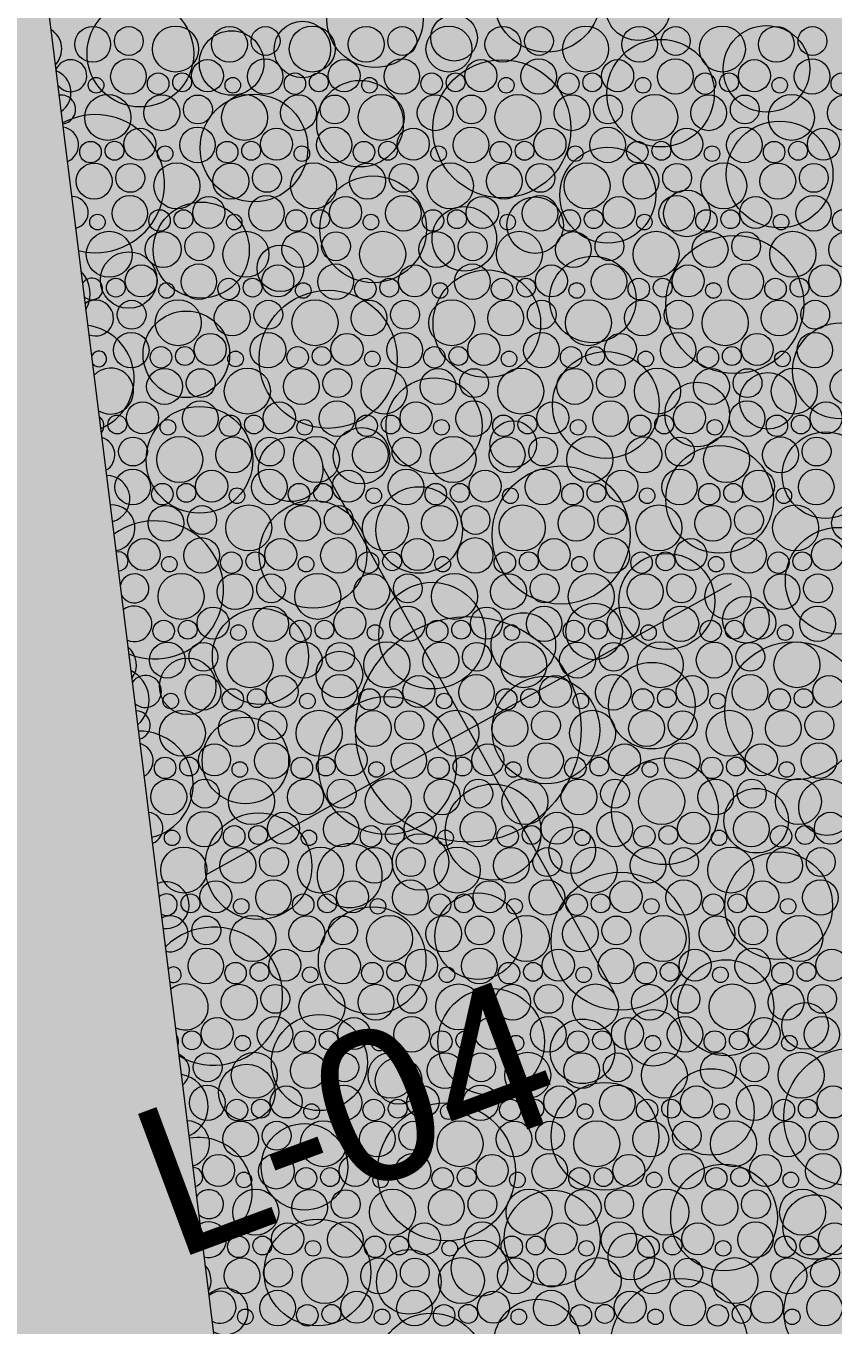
# Model space of a CAD drawing. Header units: millimetres. Extents: x 368386 to 861326, y -331222 to 250838.
# Drawn here: x 771984 to 774131, y -116114 to -112656 of the extents above; entities that cross this region are included whole.
import ezdxf

# ---------------------------------------------------------------- set-up
doc = ezdxf.new("R2010")
doc.units = ezdxf.units.MM
doc.header["$MEASUREMENT"] = 0
doc.layers.add('New_       asendi fill_Pen_No__1', color=7, linetype='Continuous', lineweight=13)
doc.layers.add('New__ASENDIPLAAN_Pen_No__1', color=7, linetype='Continuous', lineweight=13)
for name, color, linetype, lineweight, true_color in [('New_       asendi fill_Pen_No__149', 7, 'Continuous', 25, 0x186722), ('New_       asendi fill_Pen_No__181', 7, 'Continuous', 0, 0xe8e8e8), ('New__AR-välisvalgustid_Pen_No__3', 7, 'Continuous', 18, 0xff6600), ('New__ASENDIPLAAN_Pen_No__102', 7, 'Continuous', 13, 0xcccccc)]:
    doc.layers.add(name, color=color, linetype=linetype, lineweight=lineweight, true_color=true_color)
doc.styles.add('GENERATED_STYLE_1', font='')
doc.styles.get('GENERATED_STYLE_1').set_extended_font_data('Arial')

# ---------------------------------------------------------------- blocks, each defined once
blk = doc.blocks.new('*X2')
at = {"layer": 'New__ASENDIPLAAN_Pen_No__102', "color": 254, "linetype": 'Continuous', "lineweight": 13, "true_color": 0xcccccc}
for centre, radius in [((773369.9, -112583.2), 141.9), ((772912.7, -112638.3), 127.7), ((773612.5, -112608.2), 85.8), ((772288.5, -112729.1), 141.9), ((772719.5, -112718.1), 75.2), ((773123.2, -112686.9), 62), ((773954.2, -112769.5), 115.1), ((772531.2, -112754.2), 85.8), ((773672.3, -112834.3), 143.1), ((773250.4, -112929), 183.6), ((772872.9, -112915.5), 115.1), ((772590.9, -112980.3), 143.1), ((773989.1, -113050.5), 141.9), ((773531.9, -113105.7), 127.7), ((772907.8, -113196.5), 141.9), ((773742.4, -113154.2), 62), ((772450.6, -113251.6), 127.7), ((773150.4, -113221.6), 85.8), ((773338.7, -113185.4), 75.2), ((772661.1, -113300.2), 62), ((773869.7, -113396.3), 183.6), ((772257.4, -113331.4), 75.2), ((773492.1, -113382.9), 115.1), ((773210.2, -113447.6), 143.1), ((772788.3, -113542.3), 183.6), ((772410.8, -113528.9), 115.1), ((774151.1, -113573), 127.7), ((773527, -113663.8), 141.9), ((773069.8, -113719), 127.7), ((773957.9, -113652.8), 75.2), ((773769.6, -113688.9), 85.8), ((772445.7, -113809.8), 141.9), ((772876.6, -113798.7), 75.2), ((773280.3, -113767.5), 62), ((772688.3, -113834.9), 85.8), ((774111.4, -113850.2), 115.1), ((773829.4, -113915), 143.1), ((773407.6, -114009.6), 183.6), ((773030, -113996.2), 115.1), ((772748.1, -114061), 143.1), ((774146.2, -114131.2), 141.9), ((773689, -114186.3), 127.7), ((773064.9, -114277.2), 141.9), ((773899.5, -114234.9), 62), ((772607.7, -114332.3), 127.7), ((773495.8, -114266.1), 75.2), ((773307.5, -114302.2), 85.8), ((772818.2, -114380.8), 62), ((774026.8, -114477), 183.6), ((772414.5, -114412.1), 75.2), ((773649.3, -114463.5), 115.1), ((773367.3, -114528.3), 143.1), ((772945.5, -114623), 183.6), ((772567.9, -114609.5), 115.1), ((773684.1, -114744.5), 141.9), ((774115.1, -114733.4), 75.2), ((773226.9, -114799.7), 127.7), ((773926.7, -114769.6), 85.8), ((772602.8, -114890.5), 141.9), ((773437.4, -114848.2), 62), ((772845.4, -114915.6), 85.8), ((773033.8, -114879.4), 75.2), ((773986.5, -114995.7), 143.1), ((773564.7, -115090.3), 183.6), ((773187.2, -115076.9), 115.1), ((772905.2, -115141.6), 143.1), ((773846.2, -115267), 127.7), ((773222, -115357.8), 141.9), ((772764.8, -115413), 127.7), ((773653, -115346.8), 75.2), ((774056.7, -115315.5), 62), ((773464.6, -115382.9), 85.8), ((774183.9, -115557.7), 183.6), ((772571.7, -115492.7), 75.2), ((772975.3, -115461.5), 62), ((773806.4, -115544.2), 115.1), ((773524.4, -115609), 143.1), ((773102.6, -115703.6), 183.6), ((772725.1, -115690.2), 115.1), ((773841.2, -115825.2), 141.9), ((773384.1, -115880.3), 127.7), ((774083.8, -115850.3), 85.8), ((772759.9, -115971.2), 141.9), ((773594.6, -115928.9), 62), ((773190.9, -115960.1), 75.2), ((773002.5, -115996.2), 85.8), ((774143.6, -116076.3), 143.1), ((773721.8, -116171), 183.6), ((773344.3, -116157.5), 115.1), ((773062.3, -116222.3), 143.1)]:
    blk.add_circle(centre, radius, dxfattribs=at)
for centre, radius, start, end in [((772041.9, -112832.8), 62, 305.5397, 68.6957), ((772169.1, -113075), 183.6, 255.8109, 118.4245), ((772069.1, -113367.6), 85.8, 330.4593, 43.7761), ((772128.8, -113593.6), 143.1, 292.3093, 81.9261), ((772199, -113913.5), 62, 284.0784, 90.157), ((772326.2, -114155.6), 183.6, 248.2234, 126.012), ((772226.2, -114448.2), 85.8, 310.1849, 64.0505), ((772286, -114674.3), 143.1, 283.3341, 90.9013), ((772356.1, -114994.2), 62, 263.6095, 110.6259), ((772483.4, -115236.3), 183.6, 240.0304, 134.205), ((772383.3, -115528.9), 85.8, 293.918, 80.3174), ((772443.1, -115755), 143.1, 274.5111, 99.7243), ((772513.3, -116074.8), 62, 241.0771, 133.1583)]:
    blk.add_arc(centre, radius, start, end, dxfattribs=at)
blk = doc.blocks.new('*X4')
at = {"layer": 'New_       asendi fill_Pen_No__181', "color": 254, "linetype": 'Continuous', "lineweight": 0, "true_color": 0xe8e8e8}
for centre, radius in [((772161.8, -112704.4), 47.7), ((772257.8, -112695.6), 38.4), ((772382, -112716.9), 61.2), ((772525.5, -112704.4), 47.7), ((772621.6, -112695.6), 38.4), ((772745.7, -112716.9), 61.2), ((772889.2, -112704.4), 47.7), ((772985.3, -112695.6), 38.4), ((773109.4, -112716.9), 61.2), ((773252.9, -112704.4), 47.7), ((773349, -112695.6), 38.4), ((773473.1, -112716.9), 61.2), ((773616.6, -112704.4), 47.7), ((773712.7, -112695.6), 38.4), ((773836.8, -112716.9), 61.2), ((773980.4, -112704.4), 47.7), ((774076.4, -112695.6), 38.4), ((772256.8, -112790), 47.3), ((772467.1, -112787.8), 42.6), ((772620.5, -112790), 47.3), ((772830.8, -112787.8), 42.6), ((772984.2, -112790), 47.3), ((773194.5, -112787.8), 42.6), ((773348, -112790), 47.3), ((773558.2, -112787.8), 42.6), ((773711.7, -112790), 47.3), ((773921.9, -112787.8), 42.6), ((774075.4, -112790), 47.3), ((772170.7, -112813.2), 20.7), ((772335.9, -112809.1), 28.6), ((772399.7, -112805.5), 25.1), ((772534.4, -112813.2), 20.7), ((772699.6, -112809.1), 28.6), ((772763.4, -112805.5), 25.1), ((772898.1, -112813.2), 20.7), ((773063.3, -112809.1), 28.6), ((773127.1, -112805.5), 25.1), ((773261.8, -112813.2), 20.7), ((773427, -112809.1), 28.6), ((773490.8, -112805.5), 25.1), ((773625.6, -112813.2), 20.7), ((773790.7, -112809.1), 28.6), ((773854.5, -112805.5), 25.1), ((773989.3, -112813.2), 20.7), ((774154.4, -112809.1), 28.6), ((772202, -112898.9), 61.2), ((772345.5, -112886.4), 47.7), ((772441.6, -112877.6), 38.4), ((772565.7, -112898.9), 61.2), ((772709.2, -112886.4), 47.7), ((772805.3, -112877.6), 38.4), ((772929.4, -112898.9), 61.2), ((773072.9, -112886.4), 47.7), ((773169, -112877.6), 38.4), ((773293.1, -112898.9), 61.2), ((773436.6, -112886.4), 47.7), ((773532.7, -112877.6), 38.4), ((773656.8, -112898.9), 61.2), ((773800.4, -112886.4), 47.7), ((773896.4, -112877.6), 38.4), ((774020.5, -112898.9), 61.2), ((774164.1, -112886.4), 47.7), ((772287.1, -112969.8), 42.6), ((772440.5, -112972), 47.3), ((772650.8, -112969.8), 42.6), ((772804.2, -112972), 47.3), ((773014.5, -112969.8), 42.6), ((773168, -112972), 47.3), ((773378.2, -112969.8), 42.6), ((773531.7, -112972), 47.3), ((773741.9, -112969.8), 42.6), ((773895.4, -112972), 47.3), ((774105.6, -112969.8), 42.6), ((772155.9, -112991.1), 28.6), ((772219.7, -112987.5), 25.1), ((772519.6, -112991.1), 28.6), ((772583.4, -112987.5), 25.1), ((772883.3, -112991.1), 28.6), ((772947.1, -112987.5), 25.1), ((773247, -112991.1), 28.6), ((773310.8, -112987.5), 25.1), ((773610.7, -112991.1), 28.6), ((773674.5, -112987.5), 25.1), ((773974.4, -112991.1), 28.6), ((774038.2, -112987.5), 25.1), ((772354.4, -112995.2), 20.7), ((772718.1, -112995.2), 20.7), ((773081.8, -112995.2), 20.7), ((773445.6, -112995.2), 20.7), ((773809.3, -112995.2), 20.7), ((772165.5, -113068.4), 47.7), ((772261.6, -113059.6), 38.4), ((772385.7, -113080.9), 61.2), ((772529.2, -113068.4), 47.7), ((772625.3, -113059.6), 38.4), ((772749.4, -113080.9), 61.2), ((772892.9, -113068.4), 47.7), ((772989, -113059.6), 38.4), ((773113.1, -113080.9), 61.2), ((773256.6, -113068.4), 47.7), ((773352.7, -113059.6), 38.4), ((773476.8, -113080.9), 61.2), ((773620.4, -113068.4), 47.7), ((773716.4, -113059.6), 38.4), ((773840.5, -113080.9), 61.2), ((773984.1, -113068.4), 47.7), ((774080.1, -113059.6), 38.4), ((772260.5, -113153.9), 47.3), ((772624.2, -113153.9), 47.3), ((772988, -113153.9), 47.3), ((773351.7, -113153.9), 47.3), ((773715.4, -113153.9), 47.3), ((774079.1, -113153.9), 47.3), ((772470.8, -113151.8), 42.6), ((772834.5, -113151.8), 42.6), ((773198.2, -113151.8), 42.6), ((773561.9, -113151.8), 42.6), ((773925.6, -113151.8), 42.6), ((772174.4, -113177.2), 20.7), ((772339.6, -113173.1), 28.6), ((772403.4, -113169.5), 25.1), ((772538.1, -113177.2), 20.7), ((772703.3, -113173.1), 28.6), ((772767.1, -113169.5), 25.1), ((772901.8, -113177.2), 20.7), ((773067, -113173.1), 28.6), ((773130.8, -113169.5), 25.1), ((773265.6, -113177.2), 20.7), ((773430.7, -113173.1), 28.6), ((773494.5, -113169.5), 25.1), ((773629.3, -113177.2), 20.7), ((773794.4, -113173.1), 28.6), ((773858.2, -113169.5), 25.1), ((773993, -113177.2), 20.7), ((774158.1, -113173.1), 28.6), ((772205.7, -113262.9), 61.2), ((772349.2, -113250.4), 47.7), ((772445.3, -113241.6), 38.4), ((772569.4, -113262.9), 61.2), ((772712.9, -113250.4), 47.7), ((772809, -113241.6), 38.4), ((772933.1, -113262.9), 61.2), ((773076.6, -113250.4), 47.7), ((773172.7, -113241.6), 38.4), ((773296.8, -113262.9), 61.2), ((773440.4, -113250.4), 47.7), ((773536.4, -113241.6), 38.4), ((773660.5, -113262.9), 61.2), ((773804.1, -113250.4), 47.7), ((773900.1, -113241.6), 38.4), ((774024.2, -113262.9), 61.2), ((774167.8, -113250.4), 47.7), ((772290.8, -113333.8), 42.6), ((772444.2, -113335.9), 47.3), ((772654.5, -113333.8), 42.6), ((772808, -113335.9), 47.3), ((773018.2, -113333.8), 42.6), ((773171.7, -113335.9), 47.3), ((773381.9, -113333.8), 42.6), ((773535.4, -113335.9), 47.3), ((773745.6, -113333.8), 42.6), ((773899.1, -113335.9), 47.3), ((774109.3, -113333.8), 42.6), ((772223.4, -113351.5), 25.1), ((772358.1, -113359.2), 20.7), ((772523.3, -113355.1), 28.6), ((772587.1, -113351.5), 25.1), ((772721.8, -113359.2), 20.7), ((772887, -113355.1), 28.6), ((772950.8, -113351.5), 25.1), ((773085.6, -113359.2), 20.7), ((773250.7, -113355.1), 28.6), ((773314.5, -113351.5), 25.1), ((773449.3, -113359.2), 20.7), ((773614.4, -113355.1), 28.6), ((773678.2, -113351.5), 25.1), ((773813, -113359.2), 20.7), ((773978.1, -113355.1), 28.6), ((774041.9, -113351.5), 25.1), ((772265.3, -113423.6), 38.4), ((772389.4, -113444.9), 61.2), ((772532.9, -113432.4), 47.7), ((772629, -113423.6), 38.4), ((772753.1, -113444.9), 61.2), ((772896.6, -113432.4), 47.7), ((772992.7, -113423.6), 38.4), ((773116.8, -113444.9), 61.2), ((773260.4, -113432.4), 47.7), ((773356.4, -113423.6), 38.4), ((773480.5, -113444.9), 61.2), ((773624.1, -113432.4), 47.7), ((773720.1, -113423.6), 38.4), ((773844.2, -113444.9), 61.2), ((773987.8, -113432.4), 47.7), ((774083.8, -113423.6), 38.4), ((772264.2, -113517.9), 47.3), ((772474.5, -113515.8), 42.6), ((772628, -113517.9), 47.3), ((772838.2, -113515.8), 42.6), ((772991.7, -113517.9), 47.3), ((773201.9, -113515.8), 42.6), ((773355.4, -113517.9), 47.3), ((773565.6, -113515.8), 42.6), ((773719.1, -113517.9), 47.3), ((773929.3, -113515.8), 42.6), ((774082.8, -113517.9), 47.3), ((772343.3, -113537), 28.6), ((772407.1, -113533.5), 25.1), ((772541.8, -113541.2), 20.7), ((772707, -113537), 28.6), ((772770.8, -113533.5), 25.1), ((772905.6, -113541.2), 20.7), ((773070.7, -113537), 28.6), ((773134.5, -113533.5), 25.1), ((773269.3, -113541.2), 20.7), ((773434.4, -113537), 28.6), ((773498.2, -113533.5), 25.1), ((773633, -113541.2), 20.7), ((773798.1, -113537), 28.6), ((773861.9, -113533.5), 25.1), ((773996.7, -113541.2), 20.7), ((772352.9, -113614.4), 47.7), ((772449, -113605.6), 38.4), ((772573.1, -113626.8), 61.2), ((772716.6, -113614.4), 47.7), ((772812.7, -113605.6), 38.4), ((772936.8, -113626.8), 61.2), ((773080.4, -113614.4), 47.7), ((773176.4, -113605.6), 38.4), ((773300.5, -113626.8), 61.2), ((773444.1, -113614.4), 47.7), ((773540.1, -113605.6), 38.4), ((773664.2, -113626.8), 61.2), ((773807.8, -113614.4), 47.7), ((773903.8, -113605.6), 38.4), ((774027.9, -113626.8), 61.2), ((774171.5, -113614.4), 47.7), ((772294.5, -113697.8), 42.6), ((772448, -113699.9), 47.3), ((772658.2, -113697.8), 42.6), ((772811.7, -113699.9), 47.3), ((773021.9, -113697.8), 42.6), ((773175.4, -113699.9), 47.3), ((773385.6, -113697.8), 42.6), ((773539.1, -113699.9), 47.3), ((773749.3, -113697.8), 42.6), ((773902.8, -113699.9), 47.3), ((774113, -113697.8), 42.6), ((772227.1, -113715.5), 25.1), ((772527, -113719), 28.6), ((772590.8, -113715.5), 25.1), ((772890.7, -113719), 28.6), ((772954.5, -113715.5), 25.1), ((773254.4, -113719), 28.6), ((773318.2, -113715.5), 25.1), ((773618.1, -113719), 28.6), ((773681.9, -113715.5), 25.1), ((773981.8, -113719), 28.6), ((774045.6, -113715.5), 25.1), ((772361.8, -113723.2), 20.7), ((772725.6, -113723.2), 20.7), ((773089.3, -113723.2), 20.7), ((773453, -113723.2), 20.7), ((773816.7, -113723.2), 20.7), ((772269, -113787.6), 38.4), ((772393.1, -113808.8), 61.2), ((772536.6, -113796.4), 47.7), ((772632.7, -113787.6), 38.4), ((772756.8, -113808.8), 61.2), ((772900.4, -113796.4), 47.7), ((772996.4, -113787.6), 38.4), ((773120.5, -113808.8), 61.2), ((773264.1, -113796.4), 47.7), ((773360.1, -113787.6), 38.4), ((773484.2, -113808.8), 61.2), ((773627.8, -113796.4), 47.7), ((773723.8, -113787.6), 38.4), ((773847.9, -113808.8), 61.2), ((773991.5, -113796.4), 47.7), ((774087.5, -113787.6), 38.4), ((772268, -113881.9), 47.3), ((772631.7, -113881.9), 47.3), ((772995.4, -113881.9), 47.3), ((773359.1, -113881.9), 47.3), ((773722.8, -113881.9), 47.3), ((774086.5, -113881.9), 47.3), ((772478.2, -113879.8), 42.6), ((772841.9, -113879.8), 42.6), ((773205.6, -113879.8), 42.6), ((773569.3, -113879.8), 42.6), ((773933, -113879.8), 42.6), ((772347, -113901), 28.6), ((772410.8, -113897.5), 25.1), ((772545.6, -113905.2), 20.7), ((772710.7, -113901), 28.6), ((772774.5, -113897.5), 25.1), ((772909.3, -113905.2), 20.7), ((773074.4, -113901), 28.6), ((773138.2, -113897.5), 25.1), ((773273, -113905.2), 20.7), ((773438.1, -113901), 28.6), ((773501.9, -113897.5), 25.1), ((773636.7, -113905.2), 20.7), ((773801.8, -113901), 28.6), ((773865.6, -113897.5), 25.1), ((774000.4, -113905.2), 20.7), ((772356.6, -113978.4), 47.7), ((772452.7, -113969.6), 38.4), ((772576.8, -113990.8), 61.2), ((772720.4, -113978.4), 47.7), ((772816.4, -113969.6), 38.4), ((772940.5, -113990.8), 61.2), ((773084.1, -113978.4), 47.7), ((773180.1, -113969.6), 38.4), ((773304.2, -113990.8), 61.2), ((773447.8, -113978.4), 47.7), ((773543.8, -113969.6), 38.4), ((773667.9, -113990.8), 61.2), ((773811.5, -113978.4), 47.7), ((773907.5, -113969.6), 38.4), ((774031.6, -113990.8), 61.2), ((774175.2, -113978.4), 47.7), ((772298.2, -114061.8), 42.6), ((772451.7, -114063.9), 47.3), ((772661.9, -114061.8), 42.6), ((772815.4, -114063.9), 47.3), ((773025.6, -114061.8), 42.6), ((773179.1, -114063.9), 47.3), ((773389.3, -114061.8), 42.6), ((773542.8, -114063.9), 47.3), ((773753, -114061.8), 42.6), ((773906.5, -114063.9), 47.3), ((774116.7, -114061.8), 42.6), ((772365.6, -114087.2), 20.7), ((772530.7, -114083), 28.6), ((772594.5, -114079.5), 25.1), ((772729.3, -114087.2), 20.7), ((772894.4, -114083), 28.6), ((772958.2, -114079.5), 25.1), ((773093, -114087.2), 20.7), ((773258.1, -114083), 28.6), ((773321.9, -114079.5), 25.1), ((773456.7, -114087.2), 20.7), ((773621.8, -114083), 28.6), ((773685.6, -114079.5), 25.1), ((773820.4, -114087.2), 20.7), ((773985.5, -114083), 28.6), ((774049.3, -114079.5), 25.1), ((772396.8, -114172.8), 61.2), ((772760.5, -114172.8), 61.2), ((773124.2, -114172.8), 61.2), ((773487.9, -114172.8), 61.2), ((773851.6, -114172.8), 61.2), ((772540.4, -114160.4), 47.7), ((772636.4, -114151.6), 38.4), ((772904.1, -114160.4), 47.7), ((773000.1, -114151.6), 38.4), ((773267.8, -114160.4), 47.7), ((773363.8, -114151.6), 38.4), ((773631.5, -114160.4), 47.7), ((773727.5, -114151.6), 38.4), ((773995.2, -114160.4), 47.7), ((774091.2, -114151.6), 38.4), ((772481.9, -114243.8), 42.6), ((772635.4, -114245.9), 47.3), ((772845.6, -114243.8), 42.6), ((772999.1, -114245.9), 47.3), ((773209.3, -114243.8), 42.6), ((773362.8, -114245.9), 47.3), ((773573, -114243.8), 42.6), ((773726.5, -114245.9), 47.3), ((773936.7, -114243.8), 42.6), ((774090.2, -114245.9), 47.3), ((772350.7, -114265), 28.6), ((772414.5, -114261.5), 25.1), ((772549.3, -114269.2), 20.7), ((772714.4, -114265), 28.6), ((772778.2, -114261.5), 25.1), ((772913, -114269.2), 20.7), ((773078.1, -114265), 28.6), ((773141.9, -114261.5), 25.1), ((773276.7, -114269.2), 20.7), ((773441.8, -114265), 28.6), ((773505.6, -114261.5), 25.1), ((773640.4, -114269.2), 20.7), ((773805.5, -114265), 28.6), ((773869.3, -114261.5), 25.1), ((774004.1, -114269.2), 20.7), ((772360.4, -114342.4), 47.7), ((772456.4, -114333.6), 38.4), ((772580.5, -114354.8), 61.2), ((772724.1, -114342.4), 47.7), ((772820.1, -114333.6), 38.4), ((772944.2, -114354.8), 61.2), ((773087.8, -114342.4), 47.7), ((773183.8, -114333.6), 38.4), ((773307.9, -114354.8), 61.2), ((773451.5, -114342.4), 47.7), ((773547.5, -114333.6), 38.4), ((773671.6, -114354.8), 61.2), ((773815.2, -114342.4), 47.7), ((773911.2, -114333.6), 38.4), ((774035.3, -114354.8), 61.2), ((772455.4, -114427.9), 47.3), ((772665.6, -114425.8), 42.6), ((772819.1, -114427.9), 47.3), ((773029.3, -114425.8), 42.6), ((773182.8, -114427.9), 47.3), ((773393, -114425.8), 42.6), ((773546.5, -114427.9), 47.3), ((773756.7, -114425.8), 42.6), ((773910.2, -114427.9), 47.3), ((774120.4, -114425.8), 42.6), ((772534.4, -114447), 28.6), ((772598.2, -114443.5), 25.1), ((772898.1, -114447), 28.6), ((772961.9, -114443.5), 25.1), ((773261.8, -114447), 28.6), ((773325.6, -114443.5), 25.1), ((773625.5, -114447), 28.6), ((773689.3, -114443.5), 25.1), ((773989.2, -114447), 28.6), ((774053.1, -114443.5), 25.1), ((772369.3, -114451.2), 20.7), ((772733, -114451.2), 20.7), ((773096.7, -114451.2), 20.7), ((773460.4, -114451.2), 20.7), ((773824.1, -114451.2), 20.7), ((772400.5, -114536.8), 61.2), ((772544.1, -114524.4), 47.7), ((772640.1, -114515.6), 38.4), ((772764.2, -114536.8), 61.2), ((772907.8, -114524.4), 47.7), ((773003.8, -114515.6), 38.4), ((773127.9, -114536.8), 61.2), ((773271.5, -114524.4), 47.7), ((773367.5, -114515.6), 38.4), ((773491.6, -114536.8), 61.2), ((773635.2, -114524.4), 47.7), ((773731.2, -114515.6), 38.4), ((773855.3, -114536.8), 61.2), ((773998.9, -114524.4), 47.7), ((774094.9, -114515.6), 38.4), ((772485.6, -114607.7), 42.6), ((772639.1, -114609.9), 47.3), ((772849.3, -114607.7), 42.6), ((773002.8, -114609.9), 47.3), ((773213, -114607.7), 42.6), ((773366.5, -114609.9), 47.3), ((773576.7, -114607.7), 42.6), ((773730.2, -114609.9), 47.3), ((773940.4, -114607.7), 42.6), ((774093.9, -114609.9), 47.3), ((772354.4, -114629), 28.6), ((772418.2, -114625.5), 25.1), ((772553, -114633.2), 20.7), ((772718.1, -114629), 28.6), ((772781.9, -114625.5), 25.1), ((772916.7, -114633.2), 20.7), ((773081.8, -114629), 28.6), ((773145.6, -114625.5), 25.1), ((773280.4, -114633.2), 20.7), ((773445.5, -114629), 28.6), ((773509.3, -114625.5), 25.1), ((773644.1, -114633.2), 20.7), ((773809.2, -114629), 28.6), ((773873.1, -114625.5), 25.1), ((774007.8, -114633.2), 20.7), ((772364.1, -114706.4), 47.7), ((772460.1, -114697.5), 38.4), ((772584.2, -114718.8), 61.2), ((772727.8, -114706.4), 47.7), ((772823.8, -114697.5), 38.4), ((772947.9, -114718.8), 61.2), ((773091.5, -114706.4), 47.7), ((773187.5, -114697.5), 38.4), ((773311.6, -114718.8), 61.2), ((773455.2, -114706.4), 47.7), ((773551.2, -114697.5), 38.4), ((773675.3, -114718.8), 61.2), ((773818.9, -114706.4), 47.7), ((773914.9, -114697.5), 38.4), ((774039, -114718.8), 61.2), ((772459.1, -114791.9), 47.3), ((772669.3, -114789.7), 42.6), ((772822.8, -114791.9), 47.3), ((773033, -114789.7), 42.6), ((773186.5, -114791.9), 47.3), ((773396.7, -114789.7), 42.6), ((773550.2, -114791.9), 47.3), ((773760.4, -114789.7), 42.6), ((773913.9, -114791.9), 47.3), ((774124.1, -114789.7), 42.6), ((772373, -114815.2), 20.7), ((772538.1, -114811), 28.6), ((772601.9, -114807.5), 25.1), ((772736.7, -114815.2), 20.7), ((772901.8, -114811), 28.6), ((772965.6, -114807.5), 25.1), ((773100.4, -114815.2), 20.7), ((773265.5, -114811), 28.6), ((773329.3, -114807.5), 25.1), ((773464.1, -114815.2), 20.7), ((773629.2, -114811), 28.6), ((773693.1, -114807.5), 25.1), ((773827.8, -114815.2), 20.7), ((773992.9, -114811), 28.6), ((774056.8, -114807.5), 25.1), ((772404.2, -114900.8), 61.2), ((772547.8, -114888.4), 47.7), ((772643.8, -114879.5), 38.4), ((772767.9, -114900.8), 61.2), ((772911.5, -114888.4), 47.7), ((773007.5, -114879.5), 38.4), ((773131.6, -114900.8), 61.2), ((773275.2, -114888.4), 47.7), ((773371.2, -114879.5), 38.4), ((773495.3, -114900.8), 61.2), ((773638.9, -114888.4), 47.7), ((773734.9, -114879.5), 38.4), ((773859, -114900.8), 61.2), ((774002.6, -114888.4), 47.7), ((774098.6, -114879.5), 38.4), ((772489.3, -114971.7), 42.6), ((772642.8, -114973.9), 47.3), ((772853, -114971.7), 42.6), ((773006.5, -114973.9), 47.3), ((773216.7, -114971.7), 42.6), ((773370.2, -114973.9), 47.3), ((773580.4, -114971.7), 42.6), ((773733.9, -114973.9), 47.3), ((773944.1, -114971.7), 42.6), ((774097.6, -114973.9), 47.3), ((772421.9, -114989.5), 25.1), ((772721.8, -114993), 28.6), ((772785.6, -114989.5), 25.1), ((773085.5, -114993), 28.6), ((773149.3, -114989.5), 25.1), ((773449.2, -114993), 28.6), ((773513.1, -114989.5), 25.1), ((773812.9, -114993), 28.6), ((773876.8, -114989.5), 25.1), ((772556.7, -114997.2), 20.7), ((772920.4, -114997.2), 20.7), ((773284.1, -114997.2), 20.7), ((773647.8, -114997.2), 20.7), ((774011.5, -114997.2), 20.7), ((772463.8, -115061.5), 38.4), ((772587.9, -115082.8), 61.2), ((772731.5, -115070.4), 47.7), ((772827.5, -115061.5), 38.4), ((772951.6, -115082.8), 61.2), ((773095.2, -115070.4), 47.7), ((773191.2, -115061.5), 38.4), ((773315.3, -115082.8), 61.2), ((773458.9, -115070.4), 47.7), ((773554.9, -115061.5), 38.4), ((773679, -115082.8), 61.2), ((773822.6, -115070.4), 47.7), ((773918.6, -115061.5), 38.4), ((774042.7, -115082.8), 61.2), ((772462.8, -115155.9), 47.3), ((772673, -115153.7), 42.6), ((772826.5, -115155.9), 47.3), ((773036.7, -115153.7), 42.6), ((773190.2, -115155.9), 47.3), ((773400.4, -115153.7), 42.6), ((773553.9, -115155.9), 47.3), ((773764.1, -115153.7), 42.6), ((773917.6, -115155.9), 47.3), ((774127.8, -115153.7), 42.6), ((772541.8, -115175), 28.6), ((772605.6, -115171.5), 25.1), ((772905.5, -115175), 28.6), ((772969.3, -115171.5), 25.1), ((773269.2, -115175), 28.6), ((773333.1, -115171.5), 25.1), ((773632.9, -115175), 28.6), ((773696.8, -115171.5), 25.1), ((773996.6, -115175), 28.6), ((774060.5, -115171.5), 25.1), ((772740.4, -115179.2), 20.7), ((773104.1, -115179.2), 20.7), ((773467.8, -115179.2), 20.7), ((773831.5, -115179.2), 20.7), ((772551.5, -115252.4), 47.7), ((772647.5, -115243.5), 38.4), ((772771.6, -115264.8), 61.2), ((772915.2, -115252.4), 47.7), ((773011.2, -115243.5), 38.4), ((773135.3, -115264.8), 61.2), ((773278.9, -115252.4), 47.7), ((773374.9, -115243.5), 38.4), ((773499, -115264.8), 61.2), ((773642.6, -115252.4), 47.7), ((773738.6, -115243.5), 38.4), ((773862.7, -115264.8), 61.2), ((774006.3, -115252.4), 47.7), ((774102.3, -115243.5), 38.4), ((772493, -115335.7), 42.6), ((772646.5, -115337.9), 47.3), ((772856.7, -115335.7), 42.6), ((773010.2, -115337.9), 47.3), ((773220.4, -115335.7), 42.6), ((773373.9, -115337.9), 47.3), ((773584.1, -115335.7), 42.6), ((773737.6, -115337.9), 47.3), ((773947.8, -115335.7), 42.6), ((774101.3, -115337.9), 47.3), ((772425.6, -115353.5), 25.1), ((772560.4, -115361.2), 20.7), ((772725.5, -115357), 28.6), ((772789.3, -115353.5), 25.1), ((772924.1, -115361.2), 20.7), ((773089.2, -115357), 28.6), ((773153.1, -115353.5), 25.1), ((773287.8, -115361.2), 20.7), ((773452.9, -115357), 28.6), ((773516.8, -115353.5), 25.1), ((773651.5, -115361.2), 20.7), ((773816.6, -115357), 28.6), ((773880.5, -115353.5), 25.1), ((774015.2, -115361.2), 20.7), ((772467.5, -115425.5), 38.4), ((772591.6, -115446.8), 61.2), ((772735.2, -115434.4), 47.7), ((772831.2, -115425.5), 38.4), ((772955.3, -115446.8), 61.2), ((773098.9, -115434.4), 47.7), ((773194.9, -115425.5), 38.4), ((773319, -115446.8), 61.2), ((773462.6, -115434.4), 47.7), ((773558.6, -115425.5), 38.4), ((773682.7, -115446.8), 61.2), ((773826.3, -115434.4), 47.7), ((773922.3, -115425.5), 38.4), ((774046.4, -115446.8), 61.2), ((772466.5, -115519.9), 47.3), ((772676.7, -115517.7), 42.6), ((772830.2, -115519.9), 47.3), ((773040.4, -115517.7), 42.6), ((773193.9, -115519.9), 47.3), ((773404.1, -115517.7), 42.6), ((773557.6, -115519.9), 47.3), ((773767.8, -115517.7), 42.6), ((773921.3, -115519.9), 47.3), ((774131.5, -115517.7), 42.6), ((772545.5, -115539), 28.6), ((772609.3, -115535.5), 25.1), ((772744.1, -115543.2), 20.7), ((772909.2, -115539), 28.6), ((772973.1, -115535.5), 25.1), ((773107.8, -115543.2), 20.7), ((773272.9, -115539), 28.6), ((773336.8, -115535.5), 25.1), ((773471.5, -115543.2), 20.7), ((773636.6, -115539), 28.6), ((773700.5, -115535.5), 25.1), ((773835.2, -115543.2), 20.7), ((774000.3, -115539), 28.6), ((774064.2, -115535.5), 25.1), ((772555.2, -115616.3), 47.7), ((772651.2, -115607.5), 38.4), ((772775.3, -115628.8), 61.2), ((772918.9, -115616.3), 47.7), ((773014.9, -115607.5), 38.4), ((773139, -115628.8), 61.2), ((773282.6, -115616.3), 47.7), ((773378.6, -115607.5), 38.4), ((773502.7, -115628.8), 61.2), ((773646.3, -115616.3), 47.7), ((773742.3, -115607.5), 38.4), ((773866.4, -115628.8), 61.2), ((774010, -115616.3), 47.7), ((774106, -115607.5), 38.4), ((772496.7, -115699.7), 42.6), ((772650.2, -115701.9), 47.3), ((772860.4, -115699.7), 42.6), ((773013.9, -115701.9), 47.3), ((773224.1, -115699.7), 42.6), ((773377.6, -115701.9), 47.3), ((773587.8, -115699.7), 42.6), ((773741.3, -115701.9), 47.3), ((773951.5, -115699.7), 42.6), ((774105, -115701.9), 47.3), ((772729.2, -115721), 28.6), ((772793.1, -115717.5), 25.1), ((773092.9, -115721), 28.6), ((773156.8, -115717.5), 25.1), ((773456.6, -115721), 28.6), ((773520.5, -115717.5), 25.1), ((773820.3, -115721), 28.6), ((773884.2, -115717.5), 25.1), ((772564.1, -115725.1), 20.7), ((772927.8, -115725.1), 20.7), ((773291.5, -115725.1), 20.7), ((773655.2, -115725.1), 20.7), ((774018.9, -115725.1), 20.7), ((772595.3, -115810.8), 61.2), ((772738.9, -115798.3), 47.7), ((772834.9, -115789.5), 38.4), ((772959, -115810.8), 61.2), ((773102.6, -115798.3), 47.7), ((773198.6, -115789.5), 38.4), ((773322.7, -115810.8), 61.2), ((773466.3, -115798.3), 47.7), ((773562.3, -115789.5), 38.4), ((773686.4, -115810.8), 61.2), ((773830, -115798.3), 47.7), ((773926, -115789.5), 38.4), ((774050.2, -115810.8), 61.2), ((772680.4, -115881.7), 42.6), ((772833.9, -115883.9), 47.3), ((773044.1, -115881.7), 42.6), ((773197.6, -115883.9), 47.3), ((773407.8, -115881.7), 42.6), ((773561.3, -115883.9), 47.3), ((773771.5, -115881.7), 42.6), ((773925, -115883.9), 47.3), ((774135.3, -115881.7), 42.6), ((772549.2, -115903), 28.6), ((772613.1, -115899.5), 25.1), ((772912.9, -115903), 28.6), ((772976.8, -115899.5), 25.1), ((773276.6, -115903), 28.6), ((773340.5, -115899.5), 25.1), ((773640.3, -115903), 28.6), ((773704.2, -115899.5), 25.1), ((774004.1, -115903), 28.6), ((774067.9, -115899.5), 25.1), ((772747.8, -115907.1), 20.7), ((773111.5, -115907.1), 20.7), ((773475.2, -115907.1), 20.7), ((773838.9, -115907.1), 20.7), ((772558.9, -115980.3), 47.7), ((772654.9, -115971.5), 38.4), ((772779, -115992.8), 61.2), ((772922.6, -115980.3), 47.7), ((773018.6, -115971.5), 38.4), ((773142.7, -115992.8), 61.2), ((773286.3, -115980.3), 47.7), ((773382.3, -115971.5), 38.4), ((773506.4, -115992.8), 61.2), ((773650, -115980.3), 47.7), ((773746, -115971.5), 38.4), ((773870.2, -115992.8), 61.2), ((774013.7, -115980.3), 47.7), ((774109.8, -115971.5), 38.4), ((772653.9, -116065.9), 47.3), ((772864.1, -116063.7), 42.6), ((773017.6, -116065.9), 47.3), ((773227.8, -116063.7), 42.6), ((773381.3, -116065.9), 47.3), ((773591.5, -116063.7), 42.6), ((773745, -116065.9), 47.3), ((773955.3, -116063.7), 42.6), ((774108.7, -116065.9), 47.3), ((772567.8, -116089.1), 20.7), ((772732.9, -116085), 28.6), ((772796.8, -116081.4), 25.1), ((772931.5, -116089.1), 20.7), ((773096.6, -116085), 28.6), ((773160.5, -116081.4), 25.1), ((773295.2, -116089.1), 20.7), ((773460.3, -116085), 28.6), ((773524.2, -116081.4), 25.1), ((773658.9, -116089.1), 20.7), ((773824.1, -116085), 28.6), ((773887.9, -116081.4), 25.1), ((774022.6, -116089.1), 20.7)]:
    blk.add_circle(centre, radius, dxfattribs=at)
for centre, radius, start, end in [((772018.2, -112716.9), 61.2, 316.2285, 58.0069), ((772103.4, -112787.8), 42.6, 216.5892, 157.6462), ((772077.8, -112877.6), 38.4, 276.2053, 98.0301), ((772076.8, -112972), 47.3, 291.9276, 82.3078), ((772107.1, -113151.8), 42.6, 283.022, 91.2134), ((772159.6, -113355.1), 28.6, 225.0843, 149.1511), ((772169.2, -113432.4), 47.7, 248.919, 125.3164), ((772178.1, -113541.2), 20.7, 217.1273, 157.1081), ((772209.4, -113626.8), 61.2, 238.4071, 135.8283), ((772163.3, -113719), 28.6, 318.46, 55.7754), ((772172.9, -113796.4), 47.7, 300.4309, 73.8045), ((772213.1, -113990.8), 61.2, 280.0589, 94.1765), ((772230.8, -114079.5), 25.1, 269.1676, 105.0678), ((772272.7, -114151.6), 38.4, 206.9336, 167.3018), ((772271.7, -114245.9), 47.3, 247.4999, 126.7355), ((772216.8, -114354.8), 61.2, 323.8374, 50.398), ((772301.9, -114425.8), 42.6, 230.1648, 144.0706), ((772276.4, -114515.6), 38.4, 285.118, 89.1174), ((772275.4, -114609.9), 47.3, 299.5358, 74.6996), ((772305.6, -114789.7), 42.6, 291.1621, 83.0733), ((772358.1, -114993), 28.6, 241.6477, 132.5877), ((772367.8, -115070.4), 47.7, 256.7631, 117.4723), ((772376.7, -115179.2), 20.7, 241.7923, 132.4431), ((772407.9, -115264.8), 61.2, 245.2337, 129.0017), ((772361.8, -115357), 28.6, 337.4197, 36.8157), ((772371.5, -115434.4), 47.7, 308.4807, 65.7547), ((772411.6, -115628.8), 61.2, 285.6575, 88.5779), ((772429.3, -115717.5), 25.1, 282.7964, 91.439), ((772471.2, -115789.5), 38.4, 225.3337, 148.9017), ((772470.2, -115883.9), 47.3, 255.4968, 118.7386), ((772415.3, -115992.8), 61.2, 332.7259, 41.5095), ((772500.4, -116063.7), 42.6, 240.8907, 133.3447)]:
    blk.add_arc(centre, radius, start, end, dxfattribs=at)

msp = doc.modelspace()

# ---------------------------------------------------------------- hatches: boundary and pattern name
at = {"layer": 'New_       asendi fill_Pen_No__149', "linetype": 'Continuous', "lineweight": 0, "true_color": 0x061908}
h = msp.add_hatch(color=98, dxfattribs=at)
h.paths.add_polyline_path([(802345.63, -38322.05), (677945.63, -100972.05), (697685.63, -113562.05), (725141.88, -157386.04), (747105.63, -214022.05), (773035.63, -233162.05), (849485.63, -225922.05), (847735.63, -145332.05)])
h.paths.add_polyline_path([(757638.71, -147399.28, -0.0006564), (757597.25, -147430.15)], flags=0)
h.paths.add_polyline_path([(781623.18, -112523.26, 0.0599556), (781750.4, -112778.31, 0.7851663), (783932.82, -111999.14, 0.0599556), (783869.75, -111721.19, 1)], flags=0)

# ---------------------------------------------------------------- linework, layer by layer
at = {"layer": 'New_       asendi fill_Pen_No__1', "color": 7, "linetype": 'Continuous', "lineweight": 13, "flags": 128}
msp.add_lwpolyline([(771148.8, -105442.4), (777782.42, -116183.47), (772721.43, -118036.52)], close=True, dxfattribs=at)
at = {"layer": 'New__AR-välisvalgustid_Pen_No__3', "color": 30, "linetype": 'Continuous', "lineweight": 18, "true_color": 0xff6600}
for q in [(772773.32, -113826.87), (773860.84, -114138.8), (772461.39, -114914.39), (773548.91, -115226.32)]:
    msp.add_line((773161.12, -114526.6), q, dxfattribs=at)
msp.add_circle((773161.12, -114526.6), 300, dxfattribs=at)
at = {"layer": 'New__ASENDIPLAAN_Pen_No__1', "color": 7, "linetype": 'Continuous', "lineweight": 13, "flags": 128}
msp.add_lwpolyline([(771148.8, -105442.4), (777782.42, -116183.47), (772721.43, -118036.52)], close=True, dxfattribs=at)

# ---------------------------------------------------------------- block references
at = {"layer": 'New_       asendi fill_Pen_No__181', "color": 254, "linetype": 'Continuous', "lineweight": 0, "true_color": 0xe8e8e8}
msp.add_blockref('*X4', (0, 0), dxfattribs=at)
at = {"layer": 'New__ASENDIPLAAN_Pen_No__102', "color": 254, "linetype": 'Continuous', "lineweight": 13, "true_color": 0xcccccc}
msp.add_blockref('*X2', (0, 0), dxfattribs=at)

# ---------------------------------------------------------------- texts
at = {"layer": 'New__AR-välisvalgustid_Pen_No__3', "color": 30, "linetype": 'Continuous', "lineweight": 18, "true_color": 0xff6600, "insert": (772763.57, -115370.51), "char_height": 400, "attachment_point": 2, "rotation": 20.41197, "style": 'GENERATED_STYLE_1'}
msp.add_mtext('\\A1;{\\pqc;\\fArial|b0|i0|c0|p34;L-0\\fArial|b0|i0|c0|p34;4}', dxfattribs=at)

doc.saveas('drawing.dxf')
